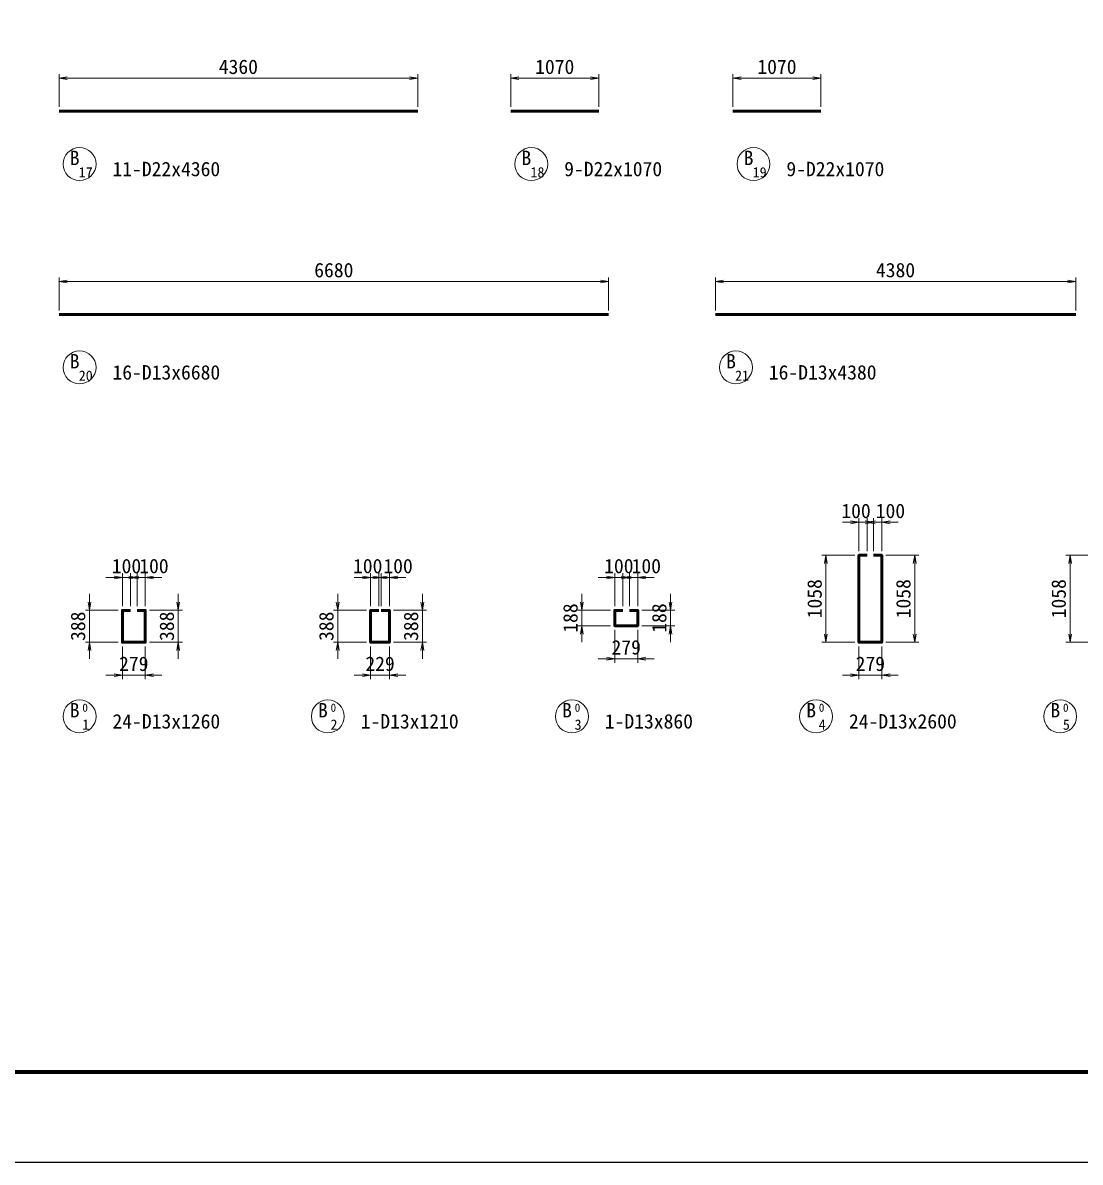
# Model space of a CAD drawing. Header units: millimetres. Extents: x 169470 to 758170, y -17820 to 11880.
# Drawn here: x 353068 to 365920, y -17820 to -3971 of the extents above; entities that cross this region are included whole.
import ezdxf
from ezdxf.enums import TextEntityAlignment as Align

# ---------------------------------------------------------------- set-up
doc = ezdxf.new("R2010")
doc.units = ezdxf.units.MM
doc.header["$LTSCALE"] = 50
doc.header["$PDSIZE"] = 300
doc.layers.get('Defpoints').update_dxf_attribs({"color": 151})
for name, color, linetype, lineweight in [('D-STR-DIM', 7, 'Continuous', 13), ('D-STR-HTXT', 7, 'Continuous', 13), ('D-STR-STR1', 2, 'Continuous', 50), ('D-STR-TXT', 7, 'Continuous', 13), ('D-TTL', 2, 'Continuous', 140)]:
    doc.layers.add(name, color=color, linetype=linetype, lineweight=lineweight)
doc.styles.add('YOKO_GOTHIC', font='MS Gothic.ttf')
doc.dimstyles.new('S50', dxfattribs={"dimscale": 50, "dimtxt": 3.5, "dimasz": 2, "dimexe": 1, "dimexo": 1, "dimgap": 1, "dimtad": 1, "dimdec": 0, "dimzin": 1, "dimdsep": 46, "dimtxsty": 'YOKO_GOTHIC', "dimblk": 'OPEN', "dimcen": 0, "dimclrd": 256, "dimclre": 256, "dimclrt": 256, "dimaunit": 1, "dimadec": 3, "dimazin": 0, "dimtfac": 1, "dimtdec": 0, "dimtix": 1, "dimtmove": 2, "dimatfit": 3, "dimldrblk": 'OPEN', "dimfxl": 1, "dimlwd": -1, "dimlwe": -1, "dimarcsym": 2})

# ---------------------------------------------------------------- blocks, each defined once
blk = doc.blocks.new('_Open')
at = {"color": 0, "linetype": 'ByBlock', "lineweight": -2}
for p, q in [((-1, 0.17), (0, 0)), ((-1, -0.17), (0, 0)), ((0, 0), (-1, 0))]:
    blk.add_line(p, q, dxfattribs=at)
blk = doc.blocks.new('*D3514')
at = {"layer": 'D-STR-DIM', "transparency": 16777216}
for p, q in [((353508, -4994), (353508, -4594)), ((353608, -4644), (357768, -4644)), ((357868, -4994), (357868, -4594))]:
    blk.add_line(p, q, dxfattribs=at)
at = {"layer": 'Defpoints', "color": 0, "transparency": 16777216}
for p in [(357868, -4644), (353508, -5044), (357868, -5044)]:
    blk.add_point(p, dxfattribs=at)
at = {"layer": 'D-STR-DIM', "transparency": 16777216, "xscale": 100, "yscale": 100, "zscale": 100, "rotation": 180}
blk.add_blockref('_Open', (353508, -4644), dxfattribs=at)
at = {"layer": 'D-STR-DIM', "transparency": 16777216, "xscale": 100, "yscale": 100, "zscale": 100}
blk.add_blockref('_Open', (357868, -4644), dxfattribs=at)
at = {"layer": 'D-STR-DIM', "transparency": 16777216, "insert": (355688, -4507), "char_height": 175, "attachment_point": 5, "style": 'YOKO_GOTHIC'}
blk.add_mtext('4360', dxfattribs=at)
blk = doc.blocks.new('*D3515')
at = {"layer": 'D-STR-DIM', "transparency": 16777216}
for p, q in [((354278, -11550), (354278, -11950)), ((354557, -11550), (354557, -11950)), ((354178, -11900), (354078, -11900)), ((354278, -11900), (354557, -11900)), ((354657, -11900), (354757, -11900))]:
    blk.add_line(p, q, dxfattribs=at)
at = {"layer": 'Defpoints', "color": 0, "transparency": 16777216}
for p in [(354278, -11500), (354557, -11500), (354557, -11900)]:
    blk.add_point(p, dxfattribs=at)
at = {"layer": 'D-STR-DIM', "transparency": 16777216, "xscale": 100, "yscale": 100, "zscale": 100}
blk.add_blockref('_Open', (354278, -11900), dxfattribs=at)
at = {"layer": 'D-STR-DIM', "transparency": 16777216, "xscale": 100, "yscale": 100, "zscale": 100, "rotation": 180}
blk.add_blockref('_Open', (354557, -11900), dxfattribs=at)
at = {"layer": 'D-STR-DIM', "transparency": 16777216, "insert": (354417, -11763), "char_height": 175, "attachment_point": 5, "style": 'YOKO_GOTHIC'}
blk.add_mtext('279', dxfattribs=at)
blk = doc.blocks.new('*D3516')
at = {"layer": 'D-STR-DIM', "transparency": 16777216}
for p, q in [((353878, -11012), (353878, -10912)), ((354228, -11112), (353828, -11112)), ((353878, -11500), (353878, -11112)), ((354228, -11500), (353828, -11500)), ((353878, -11600), (353878, -11700))]:
    blk.add_line(p, q, dxfattribs=at)
at = {"layer": 'Defpoints', "color": 0, "transparency": 16777216}
for p in [(353878, -11112), (354278, -11112), (354278, -11500)]:
    blk.add_point(p, dxfattribs=at)
at = {"layer": 'D-STR-DIM', "transparency": 16777216, "xscale": 100, "yscale": 100, "zscale": 100}
for p, rotation in [((353878, -11112), 270), ((353878, -11500), 90)]:
    blk.add_blockref('_Open', p, dxfattribs=dict(at, rotation=rotation))
at = {"layer": 'D-STR-DIM', "transparency": 16777216, "insert": (353740, -11306), "char_height": 175, "attachment_point": 5, "rotation": 90, "style": 'YOKO_GOTHIC'}
blk.add_mtext('388', dxfattribs=at)
blk = doc.blocks.new('*D3517')
at = {"layer": 'D-STR-DIM', "transparency": 16777216}
for p, q in [((354957, -11012), (354957, -10912)), ((354607, -11112), (355007, -11112)), ((354957, -11500), (354957, -11112)), ((354607, -11500), (355007, -11500)), ((354957, -11600), (354957, -11700))]:
    blk.add_line(p, q, dxfattribs=at)
at = {"layer": 'Defpoints', "color": 0, "transparency": 16777216}
for p in [(354557, -11112), (354957, -11112), (354557, -11500)]:
    blk.add_point(p, dxfattribs=at)
at = {"layer": 'D-STR-DIM', "transparency": 16777216, "xscale": 100, "yscale": 100, "zscale": 100}
for p, rotation in [((354957, -11112), 270), ((354957, -11500), 90)]:
    blk.add_blockref('_Open', p, dxfattribs=dict(at, rotation=rotation))
at = {"layer": 'D-STR-DIM', "transparency": 16777216, "insert": (354819, -11306), "char_height": 175, "attachment_point": 5, "rotation": 90, "style": 'YOKO_GOTHIC'}
blk.add_mtext('388', dxfattribs=at)
blk = doc.blocks.new('*D3518')
at = {"layer": 'D-STR-DIM', "transparency": 16777216}
for p, q in [((354278, -11062), (354278, -10662)), ((354378, -11062), (354378, -10662)), ((354178, -10712), (354078, -10712)), ((354378, -10712), (354278, -10712)), ((354478, -10712), (354578, -10712))]:
    blk.add_line(p, q, dxfattribs=at)
at = {"layer": 'Defpoints', "color": 0, "transparency": 16777216}
for p in [(354278, -10712), (354278, -11112), (354378, -11112)]:
    blk.add_point(p, dxfattribs=at)
at = {"layer": 'D-STR-DIM', "transparency": 16777216, "xscale": 100, "yscale": 100, "zscale": 100}
blk.add_blockref('_Open', (354278, -10712), dxfattribs=at)
at = {"layer": 'D-STR-DIM', "transparency": 16777216, "xscale": 100, "yscale": 100, "zscale": 100, "rotation": 180}
blk.add_blockref('_Open', (354378, -10712), dxfattribs=at)
at = {"layer": 'D-STR-DIM', "transparency": 16777216, "insert": (354328, -10575), "char_height": 175, "attachment_point": 5, "style": 'YOKO_GOTHIC'}
blk.add_mtext('100', dxfattribs=at)
blk = doc.blocks.new('*D3519')
at = {"layer": 'D-STR-DIM', "transparency": 16777216}
for p, q in [((354457, -11062), (354457, -10662)), ((354557, -11062), (354557, -10662)), ((354357, -10712), (354257, -10712)), ((354557, -10712), (354457, -10712)), ((354657, -10712), (354757, -10712))]:
    blk.add_line(p, q, dxfattribs=at)
at = {"layer": 'Defpoints', "color": 0, "transparency": 16777216}
for p in [(354457, -10712), (354457, -11112), (354557, -11112)]:
    blk.add_point(p, dxfattribs=at)
at = {"layer": 'D-STR-DIM', "transparency": 16777216, "xscale": 100, "yscale": 100, "zscale": 100}
blk.add_blockref('_Open', (354457, -10712), dxfattribs=at)
at = {"layer": 'D-STR-DIM', "transparency": 16777216, "xscale": 100, "yscale": 100, "zscale": 100, "rotation": 180}
blk.add_blockref('_Open', (354557, -10712), dxfattribs=at)
at = {"layer": 'D-STR-DIM', "transparency": 16777216, "insert": (354662, -10575), "char_height": 175, "attachment_point": 5, "style": 'YOKO_GOTHIC'}
blk.add_mtext('100', dxfattribs=at)
blk = doc.blocks.new('*D3520')
at = {"layer": 'D-STR-DIM', "transparency": 16777216}
for p, q in [((357295, -11550), (357295, -11950)), ((357524, -11550), (357524, -11950)), ((357195, -11900), (357095, -11900)), ((357295, -11900), (357524, -11900)), ((357624, -11900), (357724, -11900))]:
    blk.add_line(p, q, dxfattribs=at)
at = {"layer": 'Defpoints', "color": 0, "transparency": 16777216}
for p in [(357295, -11500), (357524, -11500), (357524, -11900)]:
    blk.add_point(p, dxfattribs=at)
at = {"layer": 'D-STR-DIM', "transparency": 16777216, "xscale": 100, "yscale": 100, "zscale": 100}
blk.add_blockref('_Open', (357295, -11900), dxfattribs=at)
at = {"layer": 'D-STR-DIM', "transparency": 16777216, "xscale": 100, "yscale": 100, "zscale": 100, "rotation": 180}
blk.add_blockref('_Open', (357524, -11900), dxfattribs=at)
at = {"layer": 'D-STR-DIM', "transparency": 16777216, "insert": (357410, -11763), "char_height": 175, "attachment_point": 5, "style": 'YOKO_GOTHIC'}
blk.add_mtext('229', dxfattribs=at)
blk = doc.blocks.new('*D3521')
at = {"layer": 'D-STR-DIM', "transparency": 16777216}
for p, q in [((356895, -11012), (356895, -10912)), ((357245, -11112), (356845, -11112)), ((356895, -11500), (356895, -11112)), ((357245, -11500), (356845, -11500)), ((356895, -11600), (356895, -11700))]:
    blk.add_line(p, q, dxfattribs=at)
at = {"layer": 'Defpoints', "color": 0, "transparency": 16777216}
for p in [(356895, -11112), (357295, -11112), (357295, -11500)]:
    blk.add_point(p, dxfattribs=at)
at = {"layer": 'D-STR-DIM', "transparency": 16777216, "xscale": 100, "yscale": 100, "zscale": 100}
for p, rotation in [((356895, -11112), 270), ((356895, -11500), 90)]:
    blk.add_blockref('_Open', p, dxfattribs=dict(at, rotation=rotation))
at = {"layer": 'D-STR-DIM', "transparency": 16777216, "insert": (356758, -11306), "char_height": 175, "attachment_point": 5, "rotation": 90, "style": 'YOKO_GOTHIC'}
blk.add_mtext('388', dxfattribs=at)
blk = doc.blocks.new('*D3522')
at = {"layer": 'D-STR-DIM', "transparency": 16777216}
for p, q in [((357924, -11012), (357924, -10912)), ((357574, -11112), (357974, -11112)), ((357924, -11500), (357924, -11112)), ((357574, -11500), (357974, -11500)), ((357924, -11600), (357924, -11700))]:
    blk.add_line(p, q, dxfattribs=at)
at = {"layer": 'Defpoints', "color": 0, "transparency": 16777216}
for p in [(357524, -11112), (357924, -11112), (357524, -11500)]:
    blk.add_point(p, dxfattribs=at)
at = {"layer": 'D-STR-DIM', "transparency": 16777216, "xscale": 100, "yscale": 100, "zscale": 100}
for p, rotation in [((357924, -11112), 270), ((357924, -11500), 90)]:
    blk.add_blockref('_Open', p, dxfattribs=dict(at, rotation=rotation))
at = {"layer": 'D-STR-DIM', "transparency": 16777216, "insert": (357787, -11306), "char_height": 175, "attachment_point": 5, "rotation": 90, "style": 'YOKO_GOTHIC'}
blk.add_mtext('388', dxfattribs=at)
blk = doc.blocks.new('*D3523')
at = {"layer": 'D-STR-DIM', "transparency": 16777216}
for p, q in [((357295, -11062), (357295, -10662)), ((357395, -11062), (357395, -10662)), ((357195, -10712), (357095, -10712)), ((357395, -10712), (357295, -10712)), ((357495, -10712), (357595, -10712))]:
    blk.add_line(p, q, dxfattribs=at)
at = {"layer": 'Defpoints', "color": 0, "transparency": 16777216}
for p in [(357295, -10712), (357295, -11112), (357395, -11112)]:
    blk.add_point(p, dxfattribs=at)
at = {"layer": 'D-STR-DIM', "transparency": 16777216, "xscale": 100, "yscale": 100, "zscale": 100}
blk.add_blockref('_Open', (357295, -10712), dxfattribs=at)
at = {"layer": 'D-STR-DIM', "transparency": 16777216, "xscale": 100, "yscale": 100, "zscale": 100, "rotation": 180}
blk.add_blockref('_Open', (357395, -10712), dxfattribs=at)
at = {"layer": 'D-STR-DIM', "transparency": 16777216, "insert": (357260, -10575), "char_height": 175, "attachment_point": 5, "style": 'YOKO_GOTHIC'}
blk.add_mtext('100', dxfattribs=at)
blk = doc.blocks.new('*D3524')
at = {"layer": 'D-STR-DIM', "transparency": 16777216}
for p, q in [((357424, -11062), (357424, -10662)), ((357524, -11062), (357524, -10662)), ((357324, -10712), (357224, -10712)), ((357524, -10712), (357424, -10712)), ((357624, -10712), (357724, -10712))]:
    blk.add_line(p, q, dxfattribs=at)
at = {"layer": 'Defpoints', "color": 0, "transparency": 16777216}
for p in [(357424, -10712), (357424, -11112), (357524, -11112)]:
    blk.add_point(p, dxfattribs=at)
at = {"layer": 'D-STR-DIM', "transparency": 16777216, "xscale": 100, "yscale": 100, "zscale": 100}
blk.add_blockref('_Open', (357424, -10712), dxfattribs=at)
at = {"layer": 'D-STR-DIM', "transparency": 16777216, "xscale": 100, "yscale": 100, "zscale": 100, "rotation": 180}
blk.add_blockref('_Open', (357524, -10712), dxfattribs=at)
at = {"layer": 'D-STR-DIM', "transparency": 16777216, "insert": (357629, -10575), "char_height": 175, "attachment_point": 5, "style": 'YOKO_GOTHIC'}
blk.add_mtext('100', dxfattribs=at)
blk = doc.blocks.new('*D3525')
at = {"layer": 'D-STR-DIM', "transparency": 16777216}
for p, q in [((363229, -11550), (363229, -11950)), ((363508, -11550), (363508, -11950)), ((363129, -11900), (363029, -11900)), ((363229, -11900), (363508, -11900)), ((363608, -11900), (363708, -11900))]:
    blk.add_line(p, q, dxfattribs=at)
at = {"layer": 'Defpoints', "color": 0, "transparency": 16777216}
for p in [(363229, -11500), (363508, -11500), (363508, -11900)]:
    blk.add_point(p, dxfattribs=at)
at = {"layer": 'D-STR-DIM', "transparency": 16777216, "xscale": 100, "yscale": 100, "zscale": 100}
blk.add_blockref('_Open', (363229, -11900), dxfattribs=at)
at = {"layer": 'D-STR-DIM', "transparency": 16777216, "xscale": 100, "yscale": 100, "zscale": 100, "rotation": 180}
blk.add_blockref('_Open', (363508, -11900), dxfattribs=at)
at = {"layer": 'D-STR-DIM', "transparency": 16777216, "insert": (363369, -11763), "char_height": 175, "attachment_point": 5, "style": 'YOKO_GOTHIC'}
blk.add_mtext('279', dxfattribs=at)
blk = doc.blocks.new('*D3526')
at = {"layer": 'D-STR-DIM', "transparency": 16777216}
for p, q in [((363179, -10442), (362779, -10442)), ((362829, -11400), (362829, -10542)), ((363179, -11500), (362779, -11500))]:
    blk.add_line(p, q, dxfattribs=at)
at = {"layer": 'Defpoints', "color": 0, "transparency": 16777216}
for p in [(362829, -10442), (363229, -10442), (363229, -11500)]:
    blk.add_point(p, dxfattribs=at)
at = {"layer": 'D-STR-DIM', "transparency": 16777216, "xscale": 100, "yscale": 100, "zscale": 100}
for p, rotation in [((362829, -10442), 90), ((362829, -11500), 270)]:
    blk.add_blockref('_Open', p, dxfattribs=dict(at, rotation=rotation))
at = {"layer": 'D-STR-DIM', "transparency": 16777216, "insert": (362692, -10971), "char_height": 175, "attachment_point": 5, "rotation": 90, "style": 'YOKO_GOTHIC'}
blk.add_mtext('1058', dxfattribs=at)
blk = doc.blocks.new('*D3527')
at = {"layer": 'D-STR-DIM', "transparency": 16777216}
for p, q in [((363558, -10442), (363958, -10442)), ((363908, -11400), (363908, -10542)), ((363558, -11500), (363958, -11500))]:
    blk.add_line(p, q, dxfattribs=at)
at = {"layer": 'Defpoints', "color": 0, "transparency": 16777216}
for p in [(363508, -10442), (363908, -10442), (363508, -11500)]:
    blk.add_point(p, dxfattribs=at)
at = {"layer": 'D-STR-DIM', "transparency": 16777216, "xscale": 100, "yscale": 100, "zscale": 100}
for p, rotation in [((363908, -10442), 90), ((363908, -11500), 270)]:
    blk.add_blockref('_Open', p, dxfattribs=dict(at, rotation=rotation))
at = {"layer": 'D-STR-DIM', "transparency": 16777216, "insert": (363771, -10971), "char_height": 175, "attachment_point": 5, "rotation": 90, "style": 'YOKO_GOTHIC'}
blk.add_mtext('1058', dxfattribs=at)
blk = doc.blocks.new('*D3528')
at = {"layer": 'D-STR-DIM', "transparency": 16777216}
for p, q in [((363129, -10042), (363029, -10042)), ((363229, -10392), (363229, -9992)), ((363329, -10042), (363229, -10042)), ((363329, -10392), (363329, -9992)), ((363429, -10042), (363529, -10042))]:
    blk.add_line(p, q, dxfattribs=at)
at = {"layer": 'Defpoints', "color": 0, "transparency": 16777216}
for p in [(363229, -10042), (363229, -10442), (363329, -10442)]:
    blk.add_point(p, dxfattribs=at)
at = {"layer": 'D-STR-DIM', "transparency": 16777216, "xscale": 100, "yscale": 100, "zscale": 100}
blk.add_blockref('_Open', (363229, -10042), dxfattribs=at)
at = {"layer": 'D-STR-DIM', "transparency": 16777216, "xscale": 100, "yscale": 100, "zscale": 100, "rotation": 180}
blk.add_blockref('_Open', (363329, -10042), dxfattribs=at)
at = {"layer": 'D-STR-DIM', "transparency": 16777216, "insert": (363195, -9905), "char_height": 175, "attachment_point": 5, "style": 'YOKO_GOTHIC'}
blk.add_mtext('100', dxfattribs=at)
blk = doc.blocks.new('*D3529')
at = {"layer": 'D-STR-DIM', "transparency": 16777216}
for p, q in [((363308, -10042), (363208, -10042)), ((363408, -10392), (363408, -9992)), ((363508, -10042), (363408, -10042)), ((363508, -10392), (363508, -9992)), ((363608, -10042), (363708, -10042))]:
    blk.add_line(p, q, dxfattribs=at)
at = {"layer": 'Defpoints', "color": 0, "transparency": 16777216}
for p in [(363408, -10042), (363408, -10442), (363508, -10442)]:
    blk.add_point(p, dxfattribs=at)
at = {"layer": 'D-STR-DIM', "transparency": 16777216, "xscale": 100, "yscale": 100, "zscale": 100}
blk.add_blockref('_Open', (363408, -10042), dxfattribs=at)
at = {"layer": 'D-STR-DIM', "transparency": 16777216, "xscale": 100, "yscale": 100, "zscale": 100, "rotation": 180}
blk.add_blockref('_Open', (363508, -10042), dxfattribs=at)
at = {"layer": 'D-STR-DIM', "transparency": 16777216, "insert": (363613, -9905), "char_height": 175, "attachment_point": 5, "style": 'YOKO_GOTHIC'}
blk.add_mtext('100', dxfattribs=at)
blk = doc.blocks.new('*D3531')
at = {"layer": 'D-STR-DIM', "transparency": 16777216}
for p, q in [((366147, -10442), (365747, -10442)), ((365797, -11400), (365797, -10542)), ((366147, -11500), (365747, -11500))]:
    blk.add_line(p, q, dxfattribs=at)
at = {"layer": 'Defpoints', "color": 0, "transparency": 16777216}
for p in [(365797, -10442), (366197, -10442), (366197, -11500)]:
    blk.add_point(p, dxfattribs=at)
at = {"layer": 'D-STR-DIM', "transparency": 16777216, "xscale": 100, "yscale": 100, "zscale": 100}
for p, rotation in [((365797, -10442), 90), ((365797, -11500), 270)]:
    blk.add_blockref('_Open', p, dxfattribs=dict(at, rotation=rotation))
at = {"layer": 'D-STR-DIM', "transparency": 16777216, "insert": (365659, -10971), "char_height": 175, "attachment_point": 5, "rotation": 90, "style": 'YOKO_GOTHIC'}
blk.add_mtext('1058', dxfattribs=at)
blk = doc.blocks.new('*D3876')
at = {"layer": 'D-STR-DIM', "transparency": 16777216}
for p, q in [((358998, -4994), (358998, -4594)), ((359098, -4644), (359968, -4644)), ((360068, -4994), (360068, -4594))]:
    blk.add_line(p, q, dxfattribs=at)
at = {"layer": 'Defpoints', "color": 0, "transparency": 16777216}
for p in [(360068, -4644), (358998, -5044), (360068, -5044)]:
    blk.add_point(p, dxfattribs=at)
at = {"layer": 'D-STR-DIM', "transparency": 16777216, "xscale": 100, "yscale": 100, "zscale": 100, "rotation": 180}
blk.add_blockref('_Open', (358998, -4644), dxfattribs=at)
at = {"layer": 'D-STR-DIM', "transparency": 16777216, "xscale": 100, "yscale": 100, "zscale": 100}
blk.add_blockref('_Open', (360068, -4644), dxfattribs=at)
at = {"layer": 'D-STR-DIM', "transparency": 16777216, "insert": (359533, -4507), "char_height": 175, "attachment_point": 5, "style": 'YOKO_GOTHIC'}
blk.add_mtext('1070', dxfattribs=at)
blk = doc.blocks.new('*D3877')
at = {"layer": 'D-STR-DIM', "transparency": 16777216}
for p, q in [((361699, -4994), (361699, -4594)), ((361799, -4644), (362669, -4644)), ((362769, -4994), (362769, -4594))]:
    blk.add_line(p, q, dxfattribs=at)
at = {"layer": 'Defpoints', "color": 0, "transparency": 16777216}
for p in [(362769, -4644), (361699, -5044), (362769, -5044)]:
    blk.add_point(p, dxfattribs=at)
at = {"layer": 'D-STR-DIM', "transparency": 16777216, "xscale": 100, "yscale": 100, "zscale": 100, "rotation": 180}
blk.add_blockref('_Open', (361699, -4644), dxfattribs=at)
at = {"layer": 'D-STR-DIM', "transparency": 16777216, "xscale": 100, "yscale": 100, "zscale": 100}
blk.add_blockref('_Open', (362769, -4644), dxfattribs=at)
at = {"layer": 'D-STR-DIM', "transparency": 16777216, "insert": (362234, -4507), "char_height": 175, "attachment_point": 5, "style": 'YOKO_GOTHIC'}
blk.add_mtext('1070', dxfattribs=at)
blk = doc.blocks.new('*D3878')
at = {"layer": 'D-STR-DIM', "transparency": 16777216}
for p, q in [((353508, -7466), (353508, -7066)), ((353608, -7116), (360088, -7116)), ((360188, -7466), (360188, -7066))]:
    blk.add_line(p, q, dxfattribs=at)
at = {"layer": 'Defpoints', "color": 0, "transparency": 16777216}
for p in [(360188, -7116), (353508, -7516), (360188, -7516)]:
    blk.add_point(p, dxfattribs=at)
at = {"layer": 'D-STR-DIM', "transparency": 16777216, "xscale": 100, "yscale": 100, "zscale": 100, "rotation": 180}
blk.add_blockref('_Open', (353508, -7116), dxfattribs=at)
at = {"layer": 'D-STR-DIM', "transparency": 16777216, "xscale": 100, "yscale": 100, "zscale": 100}
blk.add_blockref('_Open', (360188, -7116), dxfattribs=at)
at = {"layer": 'D-STR-DIM', "transparency": 16777216, "insert": (356848, -6978), "char_height": 175, "attachment_point": 5, "style": 'YOKO_GOTHIC'}
blk.add_mtext('6680', dxfattribs=at)
blk = doc.blocks.new('*D3879')
at = {"layer": 'D-STR-DIM', "transparency": 16777216}
for p, q in [((361485, -7466), (361485, -7066)), ((361585, -7116), (365765, -7116)), ((365865, -7466), (365865, -7066))]:
    blk.add_line(p, q, dxfattribs=at)
at = {"layer": 'Defpoints', "color": 0, "transparency": 16777216}
for p in [(365865, -7116), (361485, -7516), (365865, -7516)]:
    blk.add_point(p, dxfattribs=at)
at = {"layer": 'D-STR-DIM', "transparency": 16777216, "xscale": 100, "yscale": 100, "zscale": 100, "rotation": 180}
blk.add_blockref('_Open', (361485, -7116), dxfattribs=at)
at = {"layer": 'D-STR-DIM', "transparency": 16777216, "xscale": 100, "yscale": 100, "zscale": 100}
blk.add_blockref('_Open', (365865, -7116), dxfattribs=at)
at = {"layer": 'D-STR-DIM', "transparency": 16777216, "insert": (363675, -6978), "char_height": 175, "attachment_point": 5, "style": 'YOKO_GOTHIC'}
blk.add_mtext('4380', dxfattribs=at)
blk = doc.blocks.new('*D3881')
at = {"layer": 'D-STR-DIM', "transparency": 16777216}
for p, q in [((360262, -11350), (360262, -11750)), ((360541, -11350), (360541, -11750)), ((360162, -11700), (360062, -11700)), ((360262, -11700), (360541, -11700)), ((360641, -11700), (360741, -11700))]:
    blk.add_line(p, q, dxfattribs=at)
at = {"layer": 'Defpoints', "color": 0, "transparency": 16777216}
for p in [(360262, -11300), (360541, -11300), (360541, -11700)]:
    blk.add_point(p, dxfattribs=at)
at = {"layer": 'D-STR-DIM', "transparency": 16777216, "xscale": 100, "yscale": 100, "zscale": 100}
blk.add_blockref('_Open', (360262, -11700), dxfattribs=at)
at = {"layer": 'D-STR-DIM', "transparency": 16777216, "xscale": 100, "yscale": 100, "zscale": 100, "rotation": 180}
blk.add_blockref('_Open', (360541, -11700), dxfattribs=at)
at = {"layer": 'D-STR-DIM', "transparency": 16777216, "insert": (360402, -11563), "char_height": 175, "attachment_point": 5, "style": 'YOKO_GOTHIC'}
blk.add_mtext('279', dxfattribs=at)
blk = doc.blocks.new('*D3882')
at = {"layer": 'D-STR-DIM', "transparency": 16777216}
for p, q in [((359862, -11012), (359862, -10912)), ((360212, -11112), (359812, -11112)), ((359862, -11300), (359862, -11112)), ((360212, -11300), (359812, -11300)), ((359862, -11400), (359862, -11500))]:
    blk.add_line(p, q, dxfattribs=at)
at = {"layer": 'Defpoints', "color": 0, "transparency": 16777216}
for p in [(359862, -11112), (360262, -11112), (360262, -11300)]:
    blk.add_point(p, dxfattribs=at)
at = {"layer": 'D-STR-DIM', "transparency": 16777216, "xscale": 100, "yscale": 100, "zscale": 100}
for p, rotation in [((359862, -11112), 270), ((359862, -11300), 90)]:
    blk.add_blockref('_Open', p, dxfattribs=dict(at, rotation=rotation))
at = {"layer": 'D-STR-DIM', "transparency": 16777216, "insert": (359725, -11206), "char_height": 175, "attachment_point": 5, "rotation": 90, "style": 'YOKO_GOTHIC'}
blk.add_mtext('188', dxfattribs=at)
blk = doc.blocks.new('*D3883')
at = {"layer": 'D-STR-DIM', "transparency": 16777216}
for p, q in [((360941, -11012), (360941, -10912)), ((360591, -11112), (360991, -11112)), ((360941, -11300), (360941, -11112)), ((360591, -11300), (360991, -11300)), ((360941, -11400), (360941, -11500))]:
    blk.add_line(p, q, dxfattribs=at)
at = {"layer": 'Defpoints', "color": 0, "transparency": 16777216}
for p in [(360541, -11112), (360941, -11112), (360541, -11300)]:
    blk.add_point(p, dxfattribs=at)
at = {"layer": 'D-STR-DIM', "transparency": 16777216, "xscale": 100, "yscale": 100, "zscale": 100}
for p, rotation in [((360941, -11112), 270), ((360941, -11300), 90)]:
    blk.add_blockref('_Open', p, dxfattribs=dict(at, rotation=rotation))
at = {"layer": 'D-STR-DIM', "transparency": 16777216, "insert": (360804, -11206), "char_height": 175, "attachment_point": 5, "rotation": 90, "style": 'YOKO_GOTHIC'}
blk.add_mtext('188', dxfattribs=at)
blk = doc.blocks.new('*D3884')
at = {"layer": 'D-STR-DIM', "transparency": 16777216}
for p, q in [((360262, -11062), (360262, -10662)), ((360362, -11062), (360362, -10662)), ((360162, -10712), (360062, -10712)), ((360362, -10712), (360262, -10712)), ((360462, -10712), (360562, -10712))]:
    blk.add_line(p, q, dxfattribs=at)
at = {"layer": 'Defpoints', "color": 0, "transparency": 16777216}
for p in [(360262, -10712), (360262, -11112), (360362, -11112)]:
    blk.add_point(p, dxfattribs=at)
at = {"layer": 'D-STR-DIM', "transparency": 16777216, "xscale": 100, "yscale": 100, "zscale": 100}
blk.add_blockref('_Open', (360262, -10712), dxfattribs=at)
at = {"layer": 'D-STR-DIM', "transparency": 16777216, "xscale": 100, "yscale": 100, "zscale": 100, "rotation": 180}
blk.add_blockref('_Open', (360362, -10712), dxfattribs=at)
at = {"layer": 'D-STR-DIM', "transparency": 16777216, "insert": (360312, -10575), "char_height": 175, "attachment_point": 5, "style": 'YOKO_GOTHIC'}
blk.add_mtext('100', dxfattribs=at)
blk = doc.blocks.new('*D3885')
at = {"layer": 'D-STR-DIM', "transparency": 16777216}
for p, q in [((360441, -11062), (360441, -10662)), ((360541, -11062), (360541, -10662)), ((360341, -10712), (360241, -10712)), ((360541, -10712), (360441, -10712)), ((360641, -10712), (360741, -10712))]:
    blk.add_line(p, q, dxfattribs=at)
at = {"layer": 'Defpoints', "color": 0, "transparency": 16777216}
for p in [(360441, -10712), (360441, -11112), (360541, -11112)]:
    blk.add_point(p, dxfattribs=at)
at = {"layer": 'D-STR-DIM', "transparency": 16777216, "xscale": 100, "yscale": 100, "zscale": 100}
blk.add_blockref('_Open', (360441, -10712), dxfattribs=at)
at = {"layer": 'D-STR-DIM', "transparency": 16777216, "xscale": 100, "yscale": 100, "zscale": 100, "rotation": 180}
blk.add_blockref('_Open', (360541, -10712), dxfattribs=at)
at = {"layer": 'D-STR-DIM', "transparency": 16777216, "insert": (360646, -10575), "char_height": 175, "attachment_point": 5, "style": 'YOKO_GOTHIC'}
blk.add_mtext('100', dxfattribs=at)

msp = doc.modelspace()

# ---------------------------------------------------------------- linework, layer by layer
at = {"layer": 'D-STR-HTXT', "color": 1}
for centre in [(353757.68, -5687.98), (359248.19, -5687.98), (361948.59, -5687.98), (353757.68, -8159.42), (361734.95, -8159.42), (353757.68, -12401.21), (356774.84, -12401.21), (359742, -12401.21), (362709.15, -12401.21), (365676.31, -12401.21)]:
    msp.add_circle(centre, 200, dxfattribs=at)
at = {"layer": 'D-STR-STR1'}
for points in [[(353507.81, -5044.32), (357867.81, -5044.32)], [(358998.32, -5044.32), (360068.32, -5044.32)], [(361698.72, -5044.32), (362768.72, -5044.32)], [(353507.81, -7515.76), (360187.81, -7515.76)], [(361485.08, -7515.76), (365865.08, -7515.76)], [(363329.42, -10442.22), (363229.42, -10442.22), (363229.42, -11500.22), (363508.42, -11500.22), (363508.42, -10442.22), (363408.42, -10442.22)], [(354377.95, -11112.22), (354277.95, -11112.22), (354277.95, -11500.22), (354556.95, -11500.22), (354556.95, -11112.22), (354456.95, -11112.22)], [(357395.1, -11112.22), (357295.1, -11112.22), (357295.1, -11500.22), (357524.1, -11500.22), (357524.1, -11112.22), (357424.1, -11112.22)], [(360362.26, -11112.22), (360262.26, -11112.22), (360262.26, -11300.22), (360541.26, -11300.22), (360541.26, -11112.22), (360441.26, -11112.22)]]:
    msp.add_lwpolyline(points, dxfattribs=at)
at = {"layer": 'D-TTL'}
msp.add_lwpolyline([(338694.53, 10780), (338694.53, -16720), (378694.53, -16720), (378694.53, 10780)], close=True, dxfattribs=at)
at = {"layer": 'Defpoints', "color": 1}
msp.add_lwpolyline([(337669.53, 11880), (337669.53, -17820), (379719.53, -17820), (379719.53, 11880)], close=True, dxfattribs=at)

# ---------------------------------------------------------------- texts
at = {"layer": 'D-STR-TXT', "color": 1, "style": 'YOKO_GOTHIC'}
for s, height, p in [('B ', 175, (353757.68, -5612.98)), ('B ', 175, (359248.19, -5612.98)), ('B ', 175, (361948.59, -5612.98)), ('17', 125, (353832.68, -5787.98)), ('18', 125, (359323.19, -5787.98)), ('19', 125, (362023.59, -5787.98)), ('B ', 175, (353757.68, -8084.42)), ('B ', 175, (361734.95, -8084.42)), ('20', 125, (353832.68, -8259.42)), ('21', 125, (361809.95, -8259.42)), ('B ', 175, (353757.68, -12326.21)), ('B ', 175, (356774.84, -12326.21)), ('B ', 175, (359742, -12326.21)), ('B ', 175, (362709.15, -12326.21)), ('B ', 175, (365676.31, -12326.21)), ('1', 125, (353832.68, -12501.21)), ('2', 125, (356849.84, -12501.21)), ('3', 125, (359817, -12501.21)), ('4', 125, (362784.15, -12501.21)), ('5', 125, (365751.31, -12501.21))]:
    msp.add_text(s, height=height, dxfattribs=at).set_placement(p, align=Align.MIDDLE_CENTER)
for s, p in [('11-D22x4360', (354157.68, -5887.98)), ('9-D22x1070', (359648.19, -5887.98)), ('9-D22x1070', (362348.59, -5887.98)), ('16-D13x6680', (354157.68, -8359.42)), ('16-D13x4380', (362134.95, -8359.42)), ('24-D13x1260', (354157.68, -12601.21)), ('1-D13x1210', (357174.84, -12601.21)), ('1-D13x860', (360142, -12601.21)), ('24-D13x2600', (363109.15, -12601.21))]:
    msp.add_text(s, height=175, dxfattribs=at).set_placement(p, align=Align.BOTTOM_LEFT)
for p in [(353825.23, -12345.21), (356842.38, -12345.21), (359809.54, -12345.21), (362776.7, -12345.21), (365743.85, -12345.21)]:
    msp.add_text('0', height=100, dxfattribs=at).set_placement(p, align=Align.CENTER)

# ---------------------------------------------------------------- dimensions: what is measured, and where the dimension line sits
at = {"layer": 'D-STR-DIM'}
for base, p1, p2, picture, middle in [((357867.81, -4644.32), (353507.81, -5044.32), (357867.81, -5044.32), '*D3514', (355687.81, -4506.82)), ((360068.32, -4644.32), (358998.32, -5044.32), (360068.32, -5044.32), '*D3876', (359533.32, -4506.82)), ((362768.72, -4644.32), (361698.72, -5044.32), (362768.72, -5044.32), '*D3877', (362233.72, -4506.82)), ((360187.81, -7115.76), (353507.81, -7515.76), (360187.81, -7515.76), '*D3878', (356847.81, -6978.26)), ((365865.08, -7115.76), (361485.08, -7515.76), (365865.08, -7515.76), '*D3879', (363675.08, -6978.26))]:
    dim = msp.add_linear_dim(base=base, p1=p1, p2=p2, dimstyle='S50', dxfattribs=at)
    dim.commit()
    dim.dimension.update_dxf_attribs({"geometry": picture, "text_midpoint": middle})
for base, p1, p2, picture, middle in [((363229.42, -10042.22), (363329.42, -10442.22), (363229.42, -10442.22), '*D3528', (363194.77, -9904.72)), ((363408.42, -10042.22), (363508.42, -10442.22), (363408.42, -10442.22), '*D3529', (363613.43, -9904.72)), ((354456.95, -10712.22), (354556.95, -11112.22), (354456.95, -11112.22), '*D3519', (354661.96, -10574.72)), ((357295.1, -10712.22), (357395.1, -11112.22), (357295.1, -11112.22), '*D3523', (357260.45, -10574.72)), ((357424.1, -10712.22), (357524.1, -11112.22), (357424.1, -11112.22), '*D3524', (357629.12, -10574.72)), ((360441.26, -10712.22), (360541.26, -11112.22), (360441.26, -11112.22), '*D3885', (360646.27, -10574.72))]:
    dim = msp.add_linear_dim(base=base, p1=p1, p2=p2, angle=180, dimstyle='S50', dxfattribs=at)
    dim.commit()
    dim.dimension.update_dxf_attribs({"geometry": picture, "text_midpoint": middle, "dimtype": 161})
for p1, p2, distance, picture, middle in [((354377.95, -11112.22), (354277.95, -11112.22), -400, '*D3518', (354327.95, -10574.72)), ((360362.26, -11112.22), (360262.26, -11112.22), -400, '*D3884', (360312.26, -10574.72)), ((363229.42, -11500.22), (363229.42, -10442.22), 400, '*D3526', (362691.92, -10971.22)), ((363508.42, -11500.22), (363508.42, -10442.22), -400, '*D3527', (363770.92, -10971.22)), ((366196.58, -11500.22), (366196.58, -10442.22), 400, '*D3531', (365659.08, -10971.22)), ((354277.95, -11500.22), (354277.95, -11112.22), 400, '*D3516', (353740.45, -11306.22)), ((354556.95, -11500.22), (354556.95, -11112.22), -400, '*D3517', (354819.45, -11306.22)), ((357295.1, -11500.22), (357295.1, -11112.22), 400, '*D3521', (356757.6, -11306.22)), ((357524.1, -11500.22), (357524.1, -11112.22), -400, '*D3522', (357786.6, -11306.22)), ((360262.26, -11300.22), (360262.26, -11112.22), 400, '*D3882', (359724.76, -11206.22)), ((360541.26, -11300.22), (360541.26, -11112.22), -400, '*D3883', (360803.76, -11206.22)), ((360262.26, -11300.22), (360541.26, -11300.22), -400, '*D3881', (360401.76, -11562.72)), ((354277.95, -11500.22), (354556.95, -11500.22), -400, '*D3515', (354417.45, -11762.72)), ((357295.1, -11500.22), (357524.1, -11500.22), -400, '*D3520', (357409.6, -11762.72)), ((363229.42, -11500.22), (363508.42, -11500.22), -400, '*D3525', (363368.92, -11762.72))]:
    dim = msp.add_aligned_dim(p1=p1, p2=p2, distance=distance, dimstyle='S50', dxfattribs=at)
    dim.commit()
    dim.dimension.update_dxf_attribs({"geometry": picture, "text_midpoint": middle})

doc.saveas('drawing.dxf')
